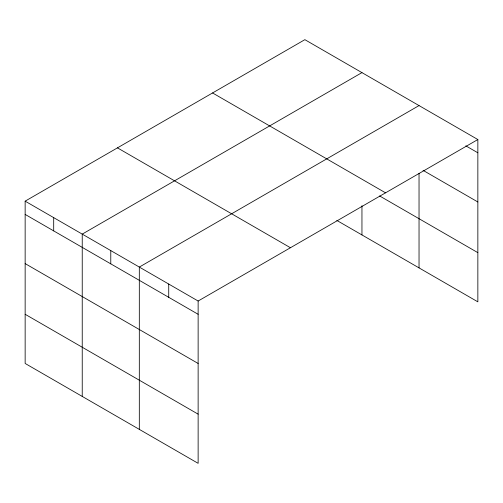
<?xml version="1.0" encoding="UTF-8"?>
<svg xmlns="http://www.w3.org/2000/svg" width="503" height="503" viewBox="0 0 503 503"><rect width="100%" height="100%" fill="white"/><g stroke="black" fill="none" stroke-linecap="round" stroke-linejoin="round"><path stroke-width="0.75" d="M25.15 201.156L198.132 301.027L198.132 463.332L25.15 363.462L25.15 201.156L304.868 39.668L477.85 139.538L477.85 301.844L336.809 220.415M361.953 72.621L82.234 234.115L82.234 396.421M419.037 105.58L139.318 267.074L139.318 429.38M198.132 301.027L477.85 139.538M465.822 145.845L477.85 152.793M423.048 170.341L477.85 201.98M212.562 92.954L385.543 192.831M379.62 195.944L477.85 252.657M117.457 147.863L290.438 247.734M25.15 214.416L198.132 314.287M25.15 263.603L198.132 363.474M25.15 314.281L198.132 414.151M419.037 173.397L419.037 267.885M361.953 205.727L361.953 234.926M168.725 284.05L168.725 297.311M110.779 250.595L110.779 263.849M53.695 217.636L53.695 230.896"/></g></svg>
